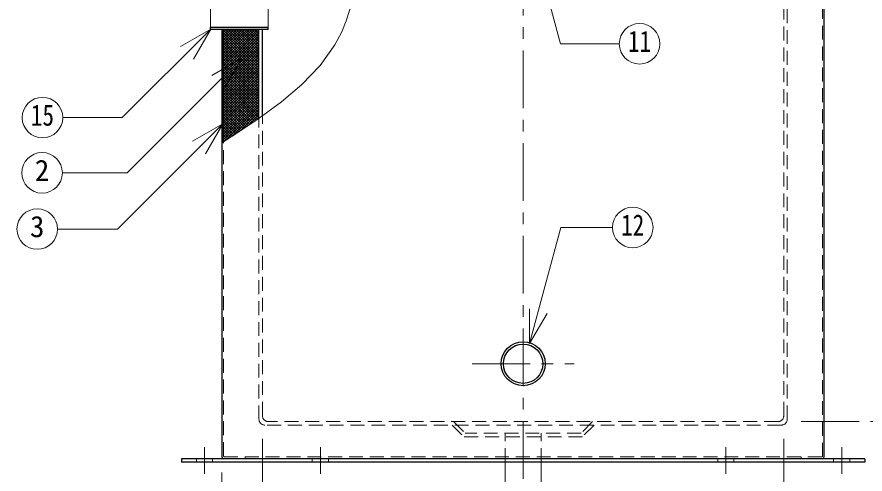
# Model space of a CAD drawing. Units: millimetres at full size, sheet at 1:10; details may follow other scales. Extents: x -2123 to 1927, y -1358 to 1452.
# Drawn here: x -535 to 197, y -768 to -374 of the extents above; entities that cross this region are included whole.
import ezdxf
from ezdxf.enums import TextEntityAlignment as Align

# ---------------------------------------------------------------- set-up
doc = ezdxf.new("R2010")
doc.units = ezdxf.units.MM
doc.header["$LTSCALE"] = 10
doc.linetypes.add('CHAIN1', pattern=[8, 5, -1, 1, -1])
doc.linetypes.add('DASHED1', pattern=[1.8, 1.2, -0.6])
doc.layers.add('0-0', color=7, linetype='Continuous', lineweight=18)
doc.styles.add('ＭＳ ゴシック', font='')
doc.styles.get('ＭＳ ゴシック').set_extended_font_data('MS Gothic')

msp = doc.modelspace()

# ---------------------------------------------------------------- linework, layer by layer
at = {"layer": '0-0', "color": 4, "linetype": 'CHAIN1', "lineweight": 9}
for p, q in [((-97.8, 77.41), (-97.8, -818.09)), ((-141.8, -673.09), (-53.8, -673.09)), ((142.2, -723.09), (552.2, -723.09)), ((-322.8, -738.09), (-322.8, -958.09)), ((127.2, -738.09), (127.2, -958.09)), ((-372.8, -745.09), (-372.8, -768.09)), ((-272.8, -745.09), (-272.8, -768.09)), ((77.2, -745.09), (77.2, -768.09)), ((177.2, -745.09), (177.2, -768.09)), ((-357.8, -767.09), (-357.8, -1008.09))]:
    msp.add_line(p, q, dxfattribs=at)
at = {"layer": '0-0', "linetype": 'DASHED1'}
for p, q in [((127.2, -718.09), (127.2, -163.09)), ((130.2, -721.09), (130.2, -164.59)), ((160.7, -165.34), (160.7, -752.84)), ((-322.8, -718.09), (-322.8, -459.04)), ((-325.8, -721.09), (-325.8, -461.24)), ((-356.3, -752.84), (-356.3, -481.53)), ((122.2, -723.09), (-317.8, -723.09)), ((125.2, -726.09), (-320.8, -726.09)), ((159.95, -753.59), (-355.55, -753.59)), ((-337.8, -753.59), (-337.8, -755.09)), ((142.2, -753.59), (142.2, -755.09)), ((-279.8, -755.09), (-279.8, -758.09)), ((-265.8, -755.09), (-265.8, -758.09)), ((70.2, -755.09), (70.2, -758.09)), ((84.2, -755.09), (84.2, -758.09))]:
    msp.add_line(p, q, dxfattribs=at)
at = {"layer": '0-0', "color": 5, "lineweight": 25}
for p, q in [((162.2, -753.59), (162.2, -202.59)), ((-367.8, -384.59), (-367.8, -382.59)), ((-367.8, -382.59), (-317.8, -382.59)), ((-317.8, -384.59), (-367.8, -384.59)), ((-357.8, -384.59), (-357.8, -753.59)), ((-356.3, -481.53), (-356.3, -384.59)), ((-325.8, -461.24), (-325.8, -384.59)), ((-322.8, -459.04), (-322.8, -384.59)), ((-317.8, -384.59), (-317.8, -382.59)), ((-392.8, -755.09), (-392.8, -758.09)), ((197.2, -755.09), (-392.8, -755.09)), ((197.2, -758.09), (-392.8, -758.09)), ((197.2, -755.09), (197.2, -758.09))]:
    msp.add_line(p, q, dxfattribs=at)
at = {"layer": '0-0'}
for p, q in [((-367.8, -348.59), (-367.8, -382.59)), ((-317.8, -348.59), (-317.8, -382.59)), ((-367.44, -384.21), (-443.89, -460.66)), ((-367.44, -384.21), (-393.42, -399.21)), ((-367.44, -384.21), (-382.44, -410.19)), ((-340.52, -409.2), (-439.65, -508.33)), ((-340.52, -409.2), (-366.5, -424.2)), ((-340.52, -409.2), (-355.52, -435.18)), ((-495.18, -460.66), (-443.89, -460.66)), ((-357.11, -465.98), (-447.97, -556.83)), ((-357.11, -465.98), (-383.09, -480.98)), ((-357.11, -465.98), (-372.11, -491.96)), ((-495.55, -508.33), (-439.65, -508.33)), ((-499.73, -556.83), (-447.97, -556.83)), ((-92.17, -655.68), (-92.17, -625.68)), ((-92.17, -655.68), (-77.17, -629.7)), ((-113.3, -783.09), (-113.3, -758.09)), ((-82.3, -783.09), (-82.3, -758.09))]:
    msp.add_line(p, q, dxfattribs=at)
at = {"layer": '0-0', "color": 4, "lineweight": 9}
for p, q in [((-356.3, -413.81), (-327.08, -384.59)), ((-356.3, -411.54), (-329.35, -384.59)), ((-356.3, -409.28), (-331.61, -384.59)), ((-356.3, -397.97), (-342.92, -384.59)), ((-356.3, -400.23), (-340.66, -384.59)), ((-356.3, -402.49), (-338.4, -384.59)), ((-356.3, -404.75), (-336.13, -384.59)), ((-356.3, -407.02), (-333.87, -384.59)), ((-356.3, -386.65), (-354.24, -384.59)), ((-356.3, -388.92), (-351.97, -384.59)), ((-356.3, -391.18), (-349.71, -384.59)), ((-356.3, -393.44), (-347.45, -384.59)), ((-356.3, -395.7), (-345.18, -384.59)), ((-356.3, -385.2), (-325.8, -415.7)), ((-356.3, -416.07), (-325.8, -385.57)), ((-356.3, -387.47), (-325.8, -417.97)), ((-356.3, -418.33), (-325.8, -387.83)), ((-354.66, -384.59), (-325.8, -413.44)), ((-352.39, -384.59), (-325.8, -411.18)), ((-350.13, -384.59), (-325.8, -408.92)), ((-347.87, -384.59), (-325.8, -406.65)), ((-345.61, -384.59), (-325.8, -404.39)), ((-343.34, -384.59), (-325.8, -402.13)), ((-341.08, -384.59), (-325.8, -399.87)), ((-338.82, -384.59), (-325.8, -397.6)), ((-336.55, -384.59), (-325.8, -395.34)), ((-334.29, -384.59), (-325.8, -393.08)), ((-332.03, -384.59), (-325.8, -390.81)), ((-329.77, -384.59), (-325.8, -388.55)), ((-327.5, -384.59), (-325.8, -386.29)), ((-356.3, -389.73), (-325.8, -420.23)), ((-356.3, -420.59), (-325.8, -390.09)), ((-356.3, -391.99), (-325.8, -422.49)), ((-356.3, -422.86), (-325.8, -392.36)), ((-356.3, -394.26), (-325.8, -424.76)), ((-356.3, -425.12), (-325.8, -394.62)), ((-356.3, -396.52), (-325.8, -427.02)), ((-356.3, -427.38), (-325.8, -396.88)), ((-356.3, -398.78), (-325.8, -429.28)), ((-356.3, -429.64), (-325.8, -399.14)), ((-356.3, -401.04), (-325.8, -431.54)), ((-356.3, -431.91), (-325.8, -401.41)), ((-356.3, -403.31), (-325.8, -433.81)), ((-356.3, -434.17), (-325.8, -403.67)), ((-356.3, -405.57), (-325.8, -436.07)), ((-356.3, -436.43), (-325.8, -405.93)), ((-356.3, -407.83), (-325.8, -438.33)), ((-356.3, -438.7), (-325.8, -408.2)), ((-356.3, -410.1), (-325.8, -440.6)), ((-356.3, -440.96), (-325.8, -410.46)), ((-356.3, -412.36), (-325.8, -442.86)), ((-356.3, -443.22), (-325.8, -412.72)), ((-356.3, -414.62), (-325.8, -445.12)), ((-356.3, -445.48), (-325.8, -414.98)), ((-356.3, -416.88), (-325.8, -447.38)), ((-356.3, -447.75), (-325.8, -417.25)), ((-356.3, -419.15), (-325.8, -449.65)), ((-356.3, -450.01), (-325.8, -419.51)), ((-356.3, -421.41), (-325.8, -451.91)), ((-356.3, -452.27), (-325.8, -421.77)), ((-356.3, -423.67), (-325.8, -454.17)), ((-356.3, -454.53), (-325.8, -424.03)), ((-356.3, -425.93), (-325.8, -456.43)), ((-356.3, -456.8), (-325.8, -426.3)), ((-356.3, -428.2), (-325.8, -458.7)), ((-356.3, -459.06), (-325.8, -428.56)), ((-356.3, -430.46), (-325.8, -460.96)), ((-356.3, -461.32), (-325.8, -430.82)), ((-356.3, -432.72), (-326.99, -462.04)), ((-356.3, -463.59), (-325.8, -433.09)), ((-356.3, -434.99), (-328.34, -462.95)), ((-356.3, -465.85), (-325.8, -435.35)), ((-356.3, -437.25), (-329.69, -463.85)), ((-356.3, -468.11), (-325.8, -437.61)), ((-356.3, -439.51), (-331.05, -464.76)), ((-356.3, -470.37), (-325.8, -439.87)), ((-356.3, -441.77), (-332.4, -465.67)), ((-356.3, -472.64), (-325.8, -442.14)), ((-356.3, -444.04), (-333.75, -466.58)), ((-356.3, -474.9), (-325.8, -444.4)), ((-356.3, -446.3), (-335.11, -467.49)), ((-356.3, -477.16), (-325.8, -446.66)), ((-356.3, -448.56), (-336.46, -468.4)), ((-356.3, -479.43), (-325.8, -448.93)), ((-356.3, -450.82), (-337.81, -469.31)), ((-356.3, -453.09), (-339.17, -470.22)), ((-355.84, -481.22), (-325.8, -451.19)), ((-349.34, -476.99), (-325.8, -453.45)), ((-356.3, -455.35), (-340.52, -471.13)), ((-356.3, -457.61), (-341.87, -472.04)), ((-356.3, -459.88), (-343.23, -472.95)), ((-342.66, -472.57), (-325.8, -455.71)), ((-335.75, -467.93), (-325.8, -457.98)), ((-328.85, -463.29), (-325.8, -460.24)), ((-356.3, -462.14), (-344.58, -473.86)), ((-356.3, -464.4), (-345.93, -474.77)), ((-356.3, -466.66), (-347.3, -475.66)), ((-356.3, -468.93), (-348.67, -476.56)), ((-356.3, -471.19), (-350.04, -477.45)), ((-356.3, -473.45), (-351.41, -478.34)), ((-356.3, -475.71), (-352.78, -479.23)), ((-356.3, -477.98), (-354.15, -480.13)), ((-356.3, -480.24), (-355.52, -481.02))]:
    msp.add_line(p, q, dxfattribs=at)
at = {"layer": '0-0', "color": 4, "linetype": 'DASHED1', "lineweight": 9}
for p, q in [((-157.8, -723.09), (-147.8, -733.09)), ((-37.8, -723.09), (-47.8, -733.09)), ((-159.04, -726.09), (-149.04, -736.09)), ((-36.56, -726.09), (-46.56, -736.09)), ((-46.56, -736.09), (-149.04, -736.09)), ((-47.8, -733.09), (-147.8, -733.09)), ((-113.3, -758.09), (-113.3, -733.09)), ((-82.3, -758.09), (-82.3, -733.09)), ((-379.8, -755.09), (-379.8, -758.09)), ((-365.8, -755.09), (-365.8, -758.09)), ((170.2, -755.09), (170.2, -758.09)), ((184.2, -755.09), (184.2, -758.09))]:
    msp.add_line(p, q, dxfattribs=at)
at = {"layer": '0-0'}
for points in [[(-93.94, -290.98), (-65.55, -396.93), (-14.74, -396.93)], [(-245.14, -360), (-250.44, -377.16), (-254.34, -386.62), (-260.28, -397.85), (-273.11, -415.71), (-288.69, -431.98), (-306.4, -447.01), (-325.67, -461.15), (-345.88, -474.74), (-357.8, -482.5)], [(-92.17, -655.68), (-65.33, -555.51), (-20.67, -555.51)]]:
    msp.add_lwpolyline(points, dxfattribs=at)
for centre in [(2.76, -396.93), (-512.68, -460.66), (-513.05, -508.33), (-517.23, -556.83), (-3.17, -555.51)]:
    msp.add_circle(centre, 17.5, dxfattribs=at)
at = {"layer": '0-0', "color": 5, "lineweight": 25}
for radius in [19, 17]:
    msp.add_circle((-97.8, -673.09), radius, dxfattribs=at)
at = {"layer": '0-0', "linetype": 'DASHED1'}
for centre, radius, start, end in [((-320.8, -721.09), 5, 180, 270), ((-317.8, -718.09), 5, 180, 270), ((122.2, -718.09), 5, 270, 0), ((125.2, -721.09), 5, 270, 0), ((-355.55, -752.84), 0.75, 180, 270), ((159.95, -752.84), 0.75, 270, 0)]:
    msp.add_arc(centre, radius, start, end, dxfattribs=at)
at = {"layer": '0-0', "color": 5, "lineweight": 25}
for centre, start, end in [((-356.3, -753.59), 180, 270), ((160.7, -753.59), 270, 0)]:
    msp.add_arc(centre, 1.5, start, end, dxfattribs=at)

# ---------------------------------------------------------------- texts
at = {"layer": '0-0', "style": 'ＭＳ ゴシック', "width": 0.8}
for s, p in [('11', (-7.24, -409.43)), ('15', (-522.68, -473.16)), ('12', (-13.17, -568.01))]:
    msp.add_text(s, height=18.33, dxfattribs=at).set_placement(p, align=Align.BOTTOM_LEFT)
at = {"layer": '0-0', "style": 'ＭＳ ゴシック'}
for s, p in [('2', (-519.3, -520.83)), ('3', (-523.48, -569.33))]:
    msp.add_text(s, height=18.33, dxfattribs=at).set_placement(p, align=Align.BOTTOM_LEFT)

doc.saveas('drawing.dxf')
